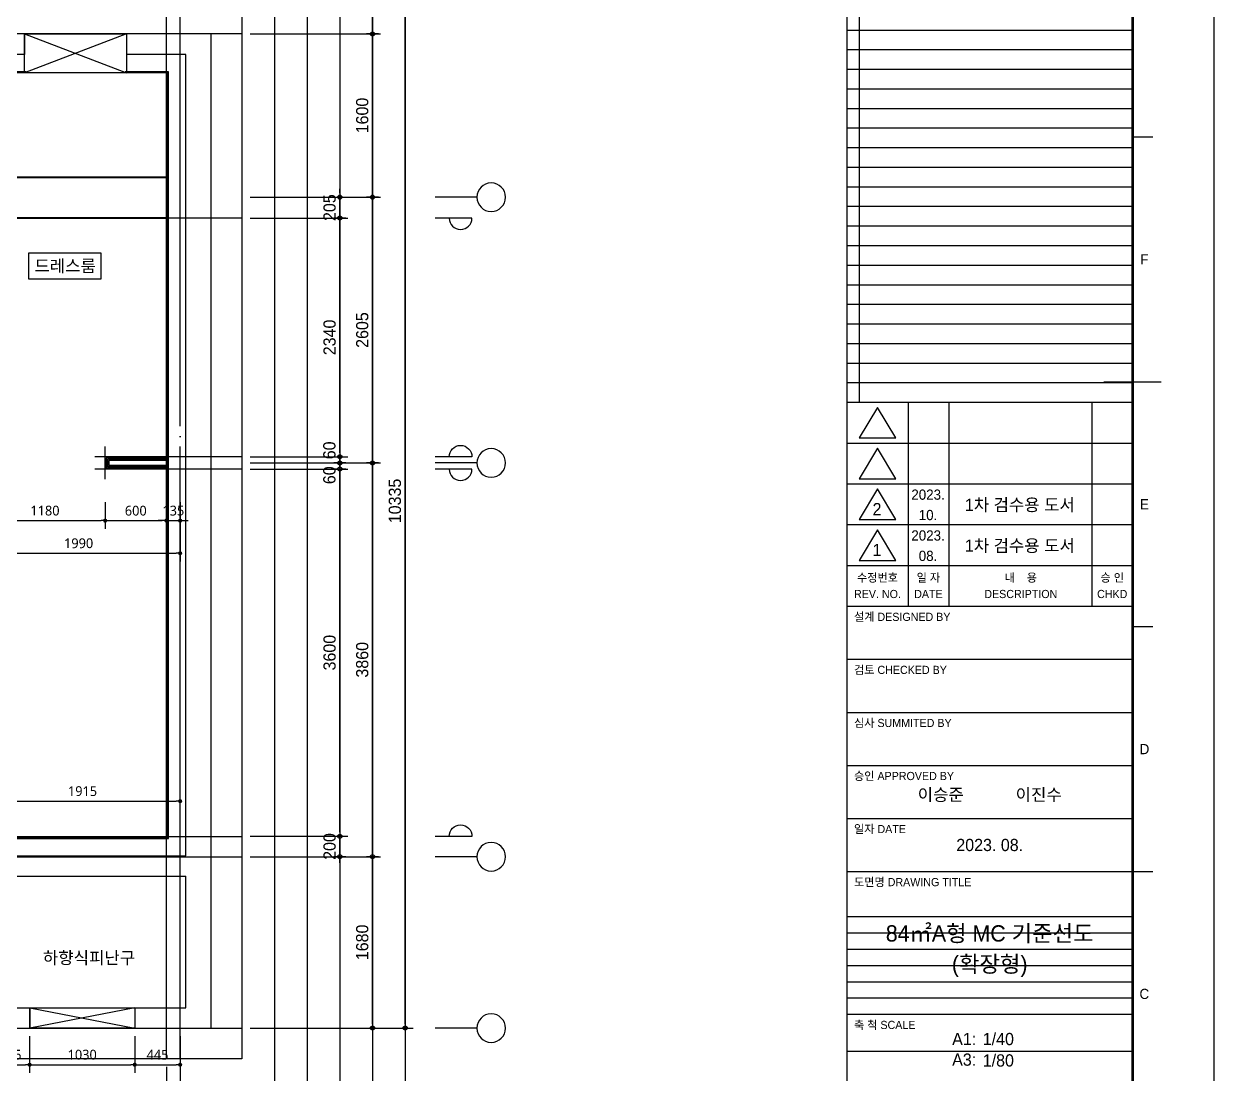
# Model space of a CAD drawing. Header units: millimetres. Extents: x 0 to 92204, y -190080 to 23760.
# Drawn here: x 72128 to 83794, y -42427 to -32131 of the extents above; entities that cross this region are included whole.
import ezdxf
from ezdxf.enums import TextEntityAlignment as Align
from ezdxf.xclip import XClip

# ---------------------------------------------------------------- set-up
doc = ezdxf.new("R2010")
doc.units = ezdxf.units.MM
doc.header["$LTSCALE"] = 100
doc.header["$XCLIPFRAME"] = 0
for name, pattern in [('AUDIT_D_220706163347-0', [0]), ('CEN', [62, 60, -1, 0, -1]), ('HIDDEN', [9.525, 6.35, -3.175])]:
    doc.linetypes.add(name, pattern=pattern)
doc.layers.get('defpoints').update_dxf_attribs({"color": 139})
for name, color, linetype in [('00-FORM TEX', 3, 'Continuous'), ('A-치수', 7, 'AUDIT_D_220706163347-0'), ('AA-BORD-FORM', 7, 'Continuous'), ('AA-BORD-TEXT', 3, 'Continuous'), ('AA-XXXX-DIMS', 7, 'Continuous'), ('CEN_CON', 1, 'CEN'), ('CONC', 2, 'Continuous'), ('DIM', 7, 'AUDIT_D_220706163347-0'), ('ELE3_CON', 7, 'Continuous'), ('MC', 135, 'Continuous'), ('sheet-안양진흥$0$AA-BORD-TEXT', 3, 'Continuous'), ('WAL_DRY', 7, 'Continuous'), ('실명', 3, 'AUDIT_D_220706163347-0'), ('실명박스', 7, 'AUDIT_D_220706163347-0'), ('창호-open', 4, 'Continuous'), ('확장', 8, 'HIDDEN')]:
    doc.layers.add(name, color=color, linetype=linetype)
doc.styles.add('HAUD01', font='Dotum.ttf')
doc.styles.add('sheet-안양진흥$0$HAUD01', font='Dotum.ttf')
doc.styles.add('맑은 고딕', font='malgun.ttf')
doc.styles.add('맑은고딕', font='malgun.ttf', dxfattribs={"width": 0.9})
doc.dimstyles.new('DIM_40', dxfattribs={"dimscale": 40, "dimtxt": 3, "dimasz": 1, "dimexe": 2, "dimexo": 2, "dimgap": 1, "dimtad": 1, "dimdec": 0, "dimzin": 0, "dimdsep": 46, "dimtxsty": '맑은고딕', "dimblk1": 'DIMDOT', "dimblk2": 'DIMDOT', "dimsah": 1, "dimcen": 0.09, "dimdle": 2, "dimclrd": 7, "dimclre": 7, "dimclrt": 3, "dimadec": 0, "dimazin": 0, "dimtfac": 1, "dimtdec": 0, "dimtix": 1, "dimtmove": 2, "dimatfit": 3, "dimldrblk": 'DIMDOT', "dimfxl": 2, "dimtolj": 1, "dimtzin": 0, "dimarcsym": 0})
doc.dimstyles.new('MCDIM_40', dxfattribs={"dimscale": 40, "dimtxt": 3, "dimasz": 1, "dimexe": 2, "dimexo": 2, "dimgap": 1, "dimtad": 1, "dimdec": 0, "dimzin": 0, "dimdsep": 46, "dimtxsty": '맑은고딕', "dimblk1": 'ARCHTICK', "dimblk2": 'ARCHTICK', "dimsah": 1, "dimcen": 0.09, "dimdle": 2, "dimclrd": 7, "dimclre": 7, "dimclrt": 3, "dimadec": 0, "dimazin": 0, "dimtfac": 1, "dimtdec": 0, "dimtix": 1, "dimtmove": 2, "dimatfit": 3, "dimldrblk": 'ARCHTICK', "dimfxl": 1, "dimtolj": 1, "dimtzin": 0, "dimarcsym": 0})
doc.dimstyles.new('NDIM40-in', dxfattribs={"dimscale": 40, "dimtxt": 2.4, "dimasz": 1, "dimexe": 2, "dimexo": 2, "dimgap": 1.2, "dimtad": 1, "dimdec": 0, "dimrnd": 0.25, "dimzin": 0, "dimdsep": 46, "dimtxsty": '맑은 고딕', "dimblk": 'DOT', "dimcen": 5, "dimclrd": 256, "dimclre": 256, "dimclrt": 3, "dimadec": 0, "dimazin": 0, "dimtfac": 1, "dimtdec": 0, "dimtix": 1, "dimtmove": 2, "dimatfit": 1, "dimldrblk": 'DIMDOT', "dimfxl": 0, "dimtolj": 1, "dimtzin": 0, "dimarcsym": 0})

# ---------------------------------------------------------------- blocks, each defined once
blk = doc.blocks.new('U-84A(확장)')
at = {"layer": 'CEN_CON'}
for p, q in [((14630, -300), (14630, 10635)), ((15235, 9745), (11896, 9745)), ((12685, 1680), (15235, 1680)), ((0, 0), (15235, 0))]:
    blk.add_line(p, q, dxfattribs=at)
at = {"layer": 'CONC'}
for p, q in [((13105, 9745), (12655, 9745)), ((13105, 9745), (13105, 9545)), ((14935, 9745), (14105, 9745)), ((14105, 9745), (14105, 9545)), ((14935, 0), (14935, 9745)), ((13105, 9545), (12455, 9545)), ((14685, 9545), (14105, 9545)), ((14685, 1690), (14685, 9545)), ((12720, 1690), (14685, 1690)), ((12720, 1490), (14685, 1490)), ((14685, 200), (14685, 1490)), ((12840, 200), (13155, 200)), ((13155, 200), (13155, 0)), ((14185, 200), (14685, 200)), ((14185, 200), (14185, 0)), ((12720, 0), (13155, 0)), ((14185, 0), (14935, 0))]:
    blk.add_line(p, q, dxfattribs=at)
at = {"layer": 'ELE3_CON'}
for p, q in [((14105, 9745), (13105, 9745)), ((13155, 0), (14185, 0))]:
    blk.add_line(p, q, dxfattribs=at)
at = {"layer": 'MC'}
for p, q in [((14495, -300), (14495, 10635)), ((15235, 7940), (12465, 7940)), ((15235, 5600), (13795, 5600)), ((13895, 5380), (13895, 5700)), ((15235, 5480), (13795, 5480)), ((10575, 1880), (15235, 1880))]:
    blk.add_line(p, q, dxfattribs=at)
at = {"layer": 'WAL_DRY'}
for p, q in [((13120, 9375), (12695, 9375)), ((13120, 9365), (12705, 9365)), ((14515, 9375), (14090, 9375)), ((14505, 9365), (14090, 9365)), ((14505, 1870), (14505, 9365)), ((14515, 1860), (14515, 9375)), ((14505, 5590), (13905, 5590)), ((13905, 5590), (13905, 5490)), ((14505, 5490), (13905, 5490)), ((14505, 5578), (13918, 5578)), ((13918, 5578), (13918, 5502)), ((14505, 5502), (13918, 5502)), ((14505, 5565), (13930, 5565)), ((13930, 5565), (13930, 5515)), ((14505, 5515), (13930, 5515)), ((12705, 1870), (14505, 1870)), ((12705, 1860), (14515, 1860))]:
    blk.add_line(p, q, dxfattribs=at)
at = {"layer": '확장', "ltscale": 0.5, "const_width": 20, "flags": 128}
for points in [[(14505, 8340), (12705, 8340)], [(14505, 7940), (12705, 7940)]]:
    blk.add_lwpolyline(points, dxfattribs=at)
blk = doc.blocks.new('DIMDOT')
at = {"layer": 'AA-XXXX-DIMS'}
for p, q in [((-1.5, 0), (1.5, 0)), ((0, -1.5), (0, 1.5))]:
    blk.add_line(p, q, dxfattribs=at)
for radius in [0.5, 0.25]:
    blk.add_circle((0, 0), radius, dxfattribs=at)
blk = doc.blocks.new('*D2829')
at = {"layer": 'defpoints', "color": 0, "transparency": 16777216}
for p in [(8876, -66035), (23506, -66035), (23506, -67635)]:
    blk.add_point(p, dxfattribs=at)
at = {"layer": 'DIM', "color": 7, "lineweight": -2, "transparency": 16777216}
for p, q in [((8876, -66115), (8876, -67715)), ((23506, -66115), (23506, -67715)), ((8916, -67635), (23466, -67635))]:
    blk.add_line(p, q, dxfattribs=at)
at = {"layer": 'DIM', "color": 7, "lineweight": -2, "transparency": 16777216, "xscale": 40, "yscale": 40, "zscale": 40, "rotation": 180}
blk.add_blockref('DIMDOT', (8876, -67635), dxfattribs=at)
at = {"layer": 'DIM', "color": 7, "lineweight": -2, "transparency": 16777216, "xscale": 40, "yscale": 40, "zscale": 40}
blk.add_blockref('DIMDOT', (23506, -67635), dxfattribs=at)
at = {"layer": 'DIM', "color": 3, "transparency": 16777216, "insert": (16191, -67535), "char_height": 120, "attachment_point": 5, "style": 'HAUD01'}
blk.add_mtext('\\A1;14630', dxfattribs=at)
blk = doc.blocks.new('*D2833')
at = {"layer": 'defpoints', "color": 0, "transparency": 16777216}
for p in [(19661, -66035), (23506, -66035), (23506, -67315)]:
    blk.add_point(p, dxfattribs=at)
at = {"layer": 'DIM', "color": 7, "lineweight": -2, "transparency": 16777216}
for p, q in [((19661, -66115), (19661, -67395)), ((23506, -66115), (23506, -67395)), ((19701, -67315), (23466, -67315))]:
    blk.add_line(p, q, dxfattribs=at)
at = {"layer": 'DIM', "color": 7, "lineweight": -2, "transparency": 16777216, "xscale": 40, "yscale": 40, "zscale": 40, "rotation": 180}
blk.add_blockref('DIMDOT', (19661, -67315), dxfattribs=at)
at = {"layer": 'DIM', "color": 7, "lineweight": -2, "transparency": 16777216, "xscale": 40, "yscale": 40, "zscale": 40}
blk.add_blockref('DIMDOT', (23506, -67315), dxfattribs=at)
at = {"layer": 'DIM', "color": 3, "transparency": 16777216, "insert": (21584, -67215), "char_height": 120, "attachment_point": 5, "style": 'HAUD01'}
blk.add_mtext('\\A1;3845', dxfattribs=at)
blk = doc.blocks.new('_ArchTick')
at = {"color": 0, "linetype": 'ByBlock', "const_width": 0.15}
blk.add_lwpolyline([(-0.5, -0.5), (0.5, 0.5)], dxfattribs=at)
blk = doc.blocks.new('*D2844')
at = {"layer": 'defpoints', "color": 0, "transparency": 16777216}
for p in [(19771, -66035), (23371, -66035), (23371, -66995)]:
    blk.add_point(p, dxfattribs=at)
at = {"layer": 'DIM', "color": 7, "lineweight": -2, "transparency": 16777216}
for p, q in [((19771, -66115), (19771, -67075)), ((23371, -66115), (23371, -67075)), ((19691, -66995), (23451, -66995))]:
    blk.add_line(p, q, dxfattribs=at)
at = {"layer": 'DIM', "color": 7, "lineweight": -2, "transparency": 16777216, "xscale": 40, "yscale": 40, "zscale": 40, "rotation": 180}
blk.add_blockref('_ArchTick', (19771, -66995), dxfattribs=at)
at = {"layer": 'DIM', "color": 7, "lineweight": -2, "transparency": 16777216, "xscale": 40, "yscale": 40, "zscale": 40}
blk.add_blockref('_ArchTick', (23371, -66995), dxfattribs=at)
at = {"layer": 'DIM', "color": 3, "transparency": 16777216, "insert": (21571, -66895), "char_height": 120, "attachment_point": 5, "style": 'HAUD01'}
blk.add_mtext('\\A1;3600', dxfattribs=at)
blk = doc.blocks.new('*D2845')
at = {"layer": 'defpoints', "color": 0, "transparency": 16777216}
for p in [(23371, -66035), (23506, -66035), (23506, -66995)]:
    blk.add_point(p, dxfattribs=at)
at = {"layer": 'DIM', "color": 7, "lineweight": -2, "transparency": 16777216}
for p, q in [((23371, -66115), (23371, -67075)), ((23506, -66115), (23506, -67075)), ((23371, -66995), (23331, -66995)), ((23371, -66995), (23506, -66995)), ((23506, -66995), (23546, -66995))]:
    blk.add_line(p, q, dxfattribs=at)
at = {"layer": 'DIM', "color": 7, "lineweight": -2, "transparency": 16777216, "xscale": 40, "yscale": 40, "zscale": 40}
blk.add_blockref('_ArchTick', (23371, -66995), dxfattribs=at)
at = {"layer": 'DIM', "color": 7, "lineweight": -2, "transparency": 16777216, "xscale": 40, "yscale": 40, "zscale": 40, "rotation": 180}
blk.add_blockref('_ArchTick', (23506, -66995), dxfattribs=at)
at = {"layer": 'DIM', "color": 3, "transparency": 16777216, "insert": (23439, -66895), "char_height": 120, "attachment_point": 5, "style": 'HAUD01'}
blk.add_mtext('\\A1;135', dxfattribs=at)
blk = doc.blocks.new('*D2846')
at = {"layer": 'defpoints', "color": 0, "transparency": 16777216}
for p in [(24111, -55400), (25711, -55400), (24111, -65735)]:
    blk.add_point(p, dxfattribs=at)
at = {"layer": 'DIM', "color": 7, "lineweight": -2, "transparency": 16777216}
for p, q in [((24191, -55400), (25791, -55400)), ((25711, -65695), (25711, -55440)), ((24191, -65735), (25791, -65735))]:
    blk.add_line(p, q, dxfattribs=at)
at = {"layer": 'DIM', "color": 7, "lineweight": -2, "transparency": 16777216, "xscale": 40, "yscale": 40, "zscale": 40}
for p, rotation in [((25711, -55400), 90), ((25711, -65735), 270)]:
    blk.add_blockref('DIMDOT', p, dxfattribs=dict(at, rotation=rotation))
at = {"layer": 'DIM', "color": 3, "transparency": 16777216, "insert": (25611, -60568), "char_height": 120, "attachment_point": 5, "rotation": 90, "style": 'HAUD01'}
blk.add_mtext('\\A1;10335', dxfattribs=at)
blk = doc.blocks.new('*D2847')
at = {"layer": 'defpoints', "color": 0, "transparency": 16777216}
for p in [(24111, -64055), (25391, -64055), (24111, -65735)]:
    blk.add_point(p, dxfattribs=at)
at = {"layer": 'DIM', "color": 7, "lineweight": -2, "transparency": 16777216}
for p, q in [((24191, -64055), (25471, -64055)), ((25391, -65695), (25391, -64095)), ((24191, -65735), (25471, -65735))]:
    blk.add_line(p, q, dxfattribs=at)
at = {"layer": 'DIM', "color": 7, "lineweight": -2, "transparency": 16777216, "xscale": 40, "yscale": 40, "zscale": 40}
for p, rotation in [((25391, -64055), 90), ((25391, -65735), 270)]:
    blk.add_blockref('DIMDOT', p, dxfattribs=dict(at, rotation=rotation))
at = {"layer": 'DIM', "color": 3, "transparency": 16777216, "insert": (25291, -64895), "char_height": 120, "attachment_point": 5, "rotation": 90, "style": 'HAUD01'}
blk.add_mtext('\\A1;1680', dxfattribs=at)
blk = doc.blocks.new('*D2848')
at = {"layer": 'defpoints', "color": 0, "transparency": 16777216}
for p in [(24111, -60195), (25391, -60195), (24111, -64055)]:
    blk.add_point(p, dxfattribs=at)
at = {"layer": 'DIM', "color": 7, "lineweight": -2, "transparency": 16777216}
for p, q in [((24191, -60195), (25471, -60195)), ((25391, -64015), (25391, -60235)), ((24191, -64055), (25471, -64055))]:
    blk.add_line(p, q, dxfattribs=at)
at = {"layer": 'DIM', "color": 7, "lineweight": -2, "transparency": 16777216, "xscale": 40, "yscale": 40, "zscale": 40}
for p, rotation in [((25391, -60195), 90), ((25391, -64055), 270)]:
    blk.add_blockref('DIMDOT', p, dxfattribs=dict(at, rotation=rotation))
at = {"layer": 'DIM', "color": 3, "transparency": 16777216, "insert": (25291, -62125), "char_height": 120, "attachment_point": 5, "rotation": 90, "style": 'HAUD01'}
blk.add_mtext('\\A1;3860', dxfattribs=at)
blk = doc.blocks.new('*D2849')
at = {"layer": 'defpoints', "color": 0, "transparency": 16777216}
for p in [(24111, -57590), (25391, -57590), (24111, -60195)]:
    blk.add_point(p, dxfattribs=at)
at = {"layer": 'DIM', "color": 7, "lineweight": -2, "transparency": 16777216}
for p, q in [((24191, -57590), (25471, -57590)), ((25391, -60155), (25391, -57630)), ((24191, -60195), (25471, -60195))]:
    blk.add_line(p, q, dxfattribs=at)
at = {"layer": 'DIM', "color": 7, "lineweight": -2, "transparency": 16777216, "xscale": 40, "yscale": 40, "zscale": 40}
for p, rotation in [((25391, -57590), 90), ((25391, -60195), 270)]:
    blk.add_blockref('DIMDOT', p, dxfattribs=dict(at, rotation=rotation))
at = {"layer": 'DIM', "color": 3, "transparency": 16777216, "insert": (25291, -58893), "char_height": 120, "attachment_point": 5, "rotation": 90, "style": 'HAUD01'}
blk.add_mtext('\\A1;2605', dxfattribs=at)
blk = doc.blocks.new('*D2850')
at = {"layer": 'defpoints', "color": 0, "transparency": 16777216}
for p in [(24111, -55990), (25391, -55990), (24111, -57590)]:
    blk.add_point(p, dxfattribs=at)
at = {"layer": 'DIM', "color": 7, "lineweight": -2, "transparency": 16777216}
for p, q in [((24191, -55990), (25471, -55990)), ((25391, -57550), (25391, -56030)), ((24191, -57590), (25471, -57590))]:
    blk.add_line(p, q, dxfattribs=at)
at = {"layer": 'DIM', "color": 7, "lineweight": -2, "transparency": 16777216, "xscale": 40, "yscale": 40, "zscale": 40}
for p, rotation in [((25391, -55990), 90), ((25391, -57590), 270)]:
    blk.add_blockref('DIMDOT', p, dxfattribs=dict(at, rotation=rotation))
at = {"layer": 'DIM', "color": 3, "transparency": 16777216, "insert": (25291, -56790), "char_height": 120, "attachment_point": 5, "rotation": 90, "style": 'HAUD01'}
blk.add_mtext('\\A1;1600', dxfattribs=at)
blk = doc.blocks.new('*D2851')
at = {"layer": 'defpoints', "color": 0, "transparency": 16777216}
for p in [(24111, -55400), (25391, -55400), (24111, -55990)]:
    blk.add_point(p, dxfattribs=at)
at = {"layer": 'DIM', "color": 7, "lineweight": -2, "transparency": 16777216}
for p, q in [((24191, -55400), (25471, -55400)), ((25391, -55950), (25391, -55440)), ((24191, -55990), (25471, -55990))]:
    blk.add_line(p, q, dxfattribs=at)
at = {"layer": 'DIM', "color": 7, "lineweight": -2, "transparency": 16777216, "xscale": 40, "yscale": 40, "zscale": 40}
for p, rotation in [((25391, -55400), 90), ((25391, -55990), 270)]:
    blk.add_blockref('DIMDOT', p, dxfattribs=dict(at, rotation=rotation))
at = {"layer": 'DIM', "color": 3, "transparency": 16777216, "insert": (25291, -55695), "char_height": 120, "attachment_point": 5, "rotation": 90, "style": 'HAUD01'}
blk.add_mtext('\\A1;590', dxfattribs=at)
blk = doc.blocks.new('*D2852')
at = {"layer": 'defpoints', "color": 0, "transparency": 16777216}
for p in [(24111, -63855), (25071, -63855), (24111, -64055)]:
    blk.add_point(p, dxfattribs=at)
at = {"layer": 'DIM', "color": 7, "lineweight": -2, "transparency": 16777216}
for p, q in [((25071, -63815), (25071, -63775)), ((24191, -63855), (25151, -63855)), ((25071, -64055), (25071, -63855)), ((24191, -64055), (25151, -64055)), ((25071, -64095), (25071, -64135))]:
    blk.add_line(p, q, dxfattribs=at)
at = {"layer": 'DIM', "color": 7, "lineweight": -2, "transparency": 16777216, "xscale": 40, "yscale": 40, "zscale": 40}
for p, rotation in [((25071, -63855), 270), ((25071, -64055), 90)]:
    blk.add_blockref('DIMDOT', p, dxfattribs=dict(at, rotation=rotation))
at = {"layer": 'DIM', "color": 3, "transparency": 16777216, "insert": (24971, -63955), "char_height": 120, "attachment_point": 5, "rotation": 90, "style": 'HAUD01'}
blk.add_mtext('\\A1;200', dxfattribs=at)
blk = doc.blocks.new('*D2853')
at = {"layer": 'defpoints', "color": 0, "transparency": 16777216}
for p in [(24111, -60255), (25071, -60255), (24111, -63855)]:
    blk.add_point(p, dxfattribs=at)
at = {"layer": 'DIM', "color": 7, "lineweight": -2, "transparency": 16777216}
for p, q in [((24191, -60255), (25151, -60255)), ((25071, -63815), (25071, -60295)), ((24191, -63855), (25151, -63855))]:
    blk.add_line(p, q, dxfattribs=at)
at = {"layer": 'DIM', "color": 7, "lineweight": -2, "transparency": 16777216, "xscale": 40, "yscale": 40, "zscale": 40}
for p, rotation in [((25071, -60255), 90), ((25071, -63855), 270)]:
    blk.add_blockref('DIMDOT', p, dxfattribs=dict(at, rotation=rotation))
at = {"layer": 'DIM', "color": 3, "transparency": 16777216, "insert": (24971, -62055), "char_height": 120, "attachment_point": 5, "rotation": 90, "style": 'HAUD01'}
blk.add_mtext('\\A1;3600', dxfattribs=at)
blk = doc.blocks.new('*D2854')
at = {"layer": 'defpoints', "color": 0, "transparency": 16777216}
for p in [(24111, -60195), (25071, -60195), (24111, -60255)]:
    blk.add_point(p, dxfattribs=at)
at = {"layer": 'DIM', "color": 7, "lineweight": -2, "transparency": 16777216}
for p, q in [((24191, -60195), (25151, -60195)), ((25071, -60155), (25071, -60115)), ((25071, -60255), (25071, -60195)), ((24191, -60255), (25151, -60255)), ((25071, -60295), (25071, -60335))]:
    blk.add_line(p, q, dxfattribs=at)
at = {"layer": 'DIM', "color": 7, "lineweight": -2, "transparency": 16777216, "xscale": 40, "yscale": 40, "zscale": 40}
for p, rotation in [((25071, -60195), 270), ((25071, -60255), 90)]:
    blk.add_blockref('DIMDOT', p, dxfattribs=dict(at, rotation=rotation))
at = {"layer": 'DIM', "color": 3, "transparency": 16777216, "insert": (24969, -60316), "char_height": 120, "attachment_point": 5, "rotation": 90, "style": 'HAUD01'}
blk.add_mtext('\\A1;60', dxfattribs=at)
blk = doc.blocks.new('*D2855')
at = {"layer": 'defpoints', "color": 0, "transparency": 16777216}
for p in [(24111, -60135), (24111, -60195), (25071, -60135)]:
    blk.add_point(p, dxfattribs=at)
at = {"layer": 'DIM', "color": 7, "lineweight": -2, "transparency": 16777216}
for p, q in [((25071, -60095), (25071, -60055)), ((24191, -60135), (25151, -60135)), ((24191, -60195), (25151, -60195)), ((25071, -60195), (25071, -60135)), ((25071, -60235), (25071, -60275))]:
    blk.add_line(p, q, dxfattribs=at)
at = {"layer": 'DIM', "color": 7, "lineweight": -2, "transparency": 16777216, "xscale": 40, "yscale": 40, "zscale": 40}
for p, rotation in [((25071, -60135), 270), ((25071, -60195), 90)]:
    blk.add_blockref('DIMDOT', p, dxfattribs=dict(at, rotation=rotation))
at = {"layer": 'DIM', "color": 3, "transparency": 16777216, "insert": (24969, -60072), "char_height": 120, "attachment_point": 5, "rotation": 90, "style": 'HAUD01'}
blk.add_mtext('\\A1;60', dxfattribs=at)
blk = doc.blocks.new('*D2856')
at = {"layer": 'defpoints', "color": 0, "transparency": 16777216}
for p in [(24111, -57795), (25071, -57795), (24111, -60135)]:
    blk.add_point(p, dxfattribs=at)
at = {"layer": 'DIM', "color": 7, "lineweight": -2, "transparency": 16777216}
for p, q in [((24191, -57795), (25151, -57795)), ((25071, -60095), (25071, -57835)), ((24191, -60135), (25151, -60135))]:
    blk.add_line(p, q, dxfattribs=at)
at = {"layer": 'DIM', "color": 7, "lineweight": -2, "transparency": 16777216, "xscale": 40, "yscale": 40, "zscale": 40}
for p, rotation in [((25071, -57795), 90), ((25071, -60135), 270)]:
    blk.add_blockref('DIMDOT', p, dxfattribs=dict(at, rotation=rotation))
at = {"layer": 'DIM', "color": 3, "transparency": 16777216, "insert": (24971, -58965), "char_height": 120, "attachment_point": 5, "rotation": 90, "style": 'HAUD01'}
blk.add_mtext('\\A1;2340', dxfattribs=at)
blk = doc.blocks.new('*D2857')
at = {"layer": 'defpoints', "color": 0, "transparency": 16777216}
for p in [(24111, -57590), (25071, -57590), (24111, -57795)]:
    blk.add_point(p, dxfattribs=at)
at = {"layer": 'DIM', "color": 7, "lineweight": -2, "transparency": 16777216}
for p, q in [((25071, -57550), (25071, -57510)), ((24191, -57590), (25151, -57590)), ((25071, -57795), (25071, -57590)), ((24191, -57795), (25151, -57795)), ((25071, -57835), (25071, -57875))]:
    blk.add_line(p, q, dxfattribs=at)
at = {"layer": 'DIM', "color": 7, "lineweight": -2, "transparency": 16777216, "xscale": 40, "yscale": 40, "zscale": 40}
for p, rotation in [((25071, -57590), 270), ((25071, -57795), 90)]:
    blk.add_blockref('DIMDOT', p, dxfattribs=dict(at, rotation=rotation))
at = {"layer": 'DIM', "color": 3, "transparency": 16777216, "insert": (24971, -57693), "char_height": 120, "attachment_point": 5, "rotation": 90, "style": 'HAUD01'}
blk.add_mtext('\\A1;205', dxfattribs=at)
blk = doc.blocks.new('중심')
at = {"layer": 'DIM'}
blk.add_line((-350, 0), (0, 0), dxfattribs=at)
blk.add_circle((-470, 0), 120, dxfattribs=at)
blk = doc.blocks.new('XR-FORM 청주월명')
at = {"layer": 'AA-BORD-FORM', "color": 2}
for p, q in [((751, 577), (751, 17)), ((821, 357), (826, 357)), ((814, 297), (828, 297)), ((821, 237), (826, 237)), ((821, 177), (826, 177))]:
    blk.add_line(p, q, dxfattribs=at)
at = {"layer": 'AA-BORD-FORM', "color": 3}
for p, q in [((751, 292), (821, 292)), ((766, 292), (766, 282)), ((776, 292), (776, 282)), ((811, 292), (811, 282)), ((751, 282), (821, 282)), ((766, 282), (766, 272)), ((776, 282), (776, 272)), ((811, 282), (811, 272)), ((751, 272), (821, 272)), ((766, 272), (766, 262)), ((776, 272), (776, 262)), ((811, 272), (811, 262)), ((751, 262), (821, 262)), ((766, 262), (766, 252)), ((776, 262), (776, 252)), ((811, 262), (811, 252)), ((751, 252), (821, 252)), ((766, 252), (766, 242)), ((776, 252), (776, 242)), ((811, 252), (811, 242)), ((751, 242), (821, 242)), ((751, 229), (821, 229)), ((751, 216), (821, 216)), ((751, 203), (821, 203)), ((751, 190), (821, 190)), ((751, 177), (821, 177)), ((751, 142), (821, 142))]:
    blk.add_line(p, q, dxfattribs=at)
at = {"layer": 'AA-BORD-FORM', "color": 1}
blk.add_lwpolyline([(0, 0), (841, 0), (841, 594), (0, 594)], close=True, dxfattribs=at)
at = {"layer": 'AA-BORD-FORM', "color": 2, "const_width": 0.682}
blk.add_lwpolyline([(21, 17), (21, 577), (821, 577), (821, 17)], close=True, dxfattribs=at)
at = {"layer": 'AA-BORD-FORM', "color": 7}
for points in [[(763, 283.24), (758.5, 290.74), (754, 283.24)], [(763, 273.24), (758.5, 280.74), (754, 273.24)], [(763, 263.24), (758.5, 270.74), (754, 263.24)], [(763, 253.24), (758.5, 260.74), (754, 253.24)], [(763, 253.24), (758.5, 260.74), (754, 253.24)]]:
    blk.add_lwpolyline(points, close=True, dxfattribs=at)
at = {"layer": 'defpoints'}
for p, q in [((754, 436), (754, 292)), ((751, 383.2), (821, 383.2)), ((751, 378.4), (821, 378.4)), ((751, 373.6), (821, 373.6)), ((751, 368.8), (821, 368.8)), ((751, 364), (821, 364)), ((751, 359.2), (821, 359.2)), ((751, 354.4), (821, 354.4)), ((751, 349.6), (821, 349.6)), ((751, 344.8), (821, 344.8)), ((751, 340), (821, 340)), ((751, 335.2), (821, 335.2)), ((751, 330.4), (821, 330.4)), ((751, 325.6), (821, 325.6)), ((751, 320.8), (821, 320.8)), ((751, 316), (821, 316)), ((751, 311.2), (821, 311.2)), ((751, 306.4), (821, 306.4)), ((751, 301.6), (821, 301.6)), ((751, 296.8), (821, 296.8)), ((751, 166), (821, 166)), ((751, 162), (821, 162)), ((751, 158), (821, 158)), ((751, 154), (821, 154)), ((751, 150), (821, 150)), ((751, 146), (821, 146)), ((751, 133), (821, 133))]:
    blk.add_line(p, q, dxfattribs=at)
at = {"layer": 'AA-BORD-TEXT', "color": 7, "style": 'HAUD01'}
for s, p in [('F', (823.89, 327)), ('E', (823.89, 267)), ('D', (823.93, 207)), ('C', (823.88, 147))]:
    blk.add_text(s, height=2.5, dxfattribs=at).set_placement(p, align=Align.MIDDLE_CENTER)
at = {"layer": 'AA-BORD-TEXT', "color": 3, "style": 'HAUD01'}
for s, height, rotation, p in [('수정번호', 2, 360, (758.5, 249)), ('일 자', 2, 360, (770.98, 249)), ('내    용', 2, 360, (793.62, 249)), ('승 인', 2, 360, (816.02, 249)), ('REV. NO.', 2, 360, (758.5, 245)), ('DATE', 2, 360, (770.98, 245)), ('DESCRIPTION', 2, 360, (793.62, 245)), ('CHKD', 2, 360, (816.02, 245)), ('이승준', 3, 0, (774, 195.82)), ('이진수', 3, 0, (798, 195.82)), ('2023. 08.', 3, 0, (786, 183.5))]:
    blk.add_text(s, height=height, rotation=rotation, dxfattribs=at).set_placement(p, align=Align.MIDDLE_CENTER)
for s, p in [('설계 DESIGNED BY', (752.75, 238.4)), ('검토 CHECKED BY', (752.75, 225.4)), ('심사 SUMMITED BY', (752.75, 212.4)), ('승인 APPROVED BY', (752.75, 199.4)), ('일자 DATE', (752.75, 186.4)), ('도면명 DRAWING TITLE', (752.75, 173.4)), ('축 척 SCALE', (752.75, 138.4))]:
    blk.add_text(s, height=2, rotation=360, dxfattribs=at).set_placement(p)
at = {"layer": 'AA-BORD-TEXT', "style": 'HAUD01'}
for s, p in [('A1:', (776.8, 134.45)), ('A3:', (776.8, 129.4))]:
    blk.add_text(s, height=3, dxfattribs=at).set_placement(p)
at = {"layer": 'sheet-안양진흥$0$AA-BORD-TEXT', "style": 'sheet-안양진흥$0$HAUD01'}
for s, height, p in [('2023.', 2.5, (770.89, 269.35)), ('1차 검수용 도서', 3, (793.39, 266.85)), ('2', 3, (758.39, 265.79)), ('10.', 2.5, (770.89, 264.35)), ('2023.', 2.5, (770.89, 259.35)), ('1', 3, (758.39, 255.79)), ('1차 검수용 도서', 3, (793.39, 256.85)), ('08.', 2.5, (770.89, 254.35))]:
    blk.add_text(s, height=height, dxfattribs=at).set_placement(p, align=Align.MIDDLE_CENTER)
blk = doc.blocks.new('_Dot')
at = {"color": 0, "linetype": 'ByBlock', "lineweight": -2}
blk.add_line((-0.5, 0), (-1, 0), dxfattribs=at)
at = {"color": 0, "linetype": 'ByBlock', "const_width": 0.5}
blk.add_lwpolyline([(-0.25, 0, 1), (0.25, 0, 1)], format="xyb", close=True, dxfattribs=at)
blk = doc.blocks.new('*D576')
at = {"layer": 'defpoints', "color": 0, "transparency": 16777216}
for p in [(71810, -41975), (72185, -41975), (72185, -42334)]:
    blk.add_point(p, dxfattribs=at)
at = {"layer": 'DIM', "lineweight": -2, "transparency": 16777216}
for p, q in [((71810, -42055), (71810, -42414)), ((72185, -42055), (72185, -42414)), ((71850, -42334), (72145, -42334))]:
    blk.add_line(p, q, dxfattribs=at)
at = {"layer": 'DIM', "lineweight": -2, "transparency": 16777216, "xscale": 40, "yscale": 40, "zscale": 40, "rotation": 180}
blk.add_blockref('_Dot', (71810, -42334), dxfattribs=at)
at = {"layer": 'DIM', "lineweight": -2, "transparency": 16777216, "xscale": 40, "yscale": 40, "zscale": 40}
blk.add_blockref('_Dot', (72185, -42334), dxfattribs=at)
at = {"layer": 'DIM', "color": 3, "transparency": 16777216, "insert": (71998, -42236), "char_height": 96, "attachment_point": 5, "style": '맑은 고딕'}
blk.add_mtext('\\A1;375', dxfattribs=at)
blk = doc.blocks.new('*D577')
at = {"layer": 'defpoints', "color": 0, "transparency": 16777216}
for p in [(72185, -41975), (73215, -41975), (73215, -42334)]:
    blk.add_point(p, dxfattribs=at)
at = {"layer": 'DIM', "lineweight": -2, "transparency": 16777216}
for p, q in [((72185, -42055), (72185, -42414)), ((73215, -42055), (73215, -42414)), ((72225, -42334), (73175, -42334))]:
    blk.add_line(p, q, dxfattribs=at)
at = {"layer": 'DIM', "lineweight": -2, "transparency": 16777216, "xscale": 40, "yscale": 40, "zscale": 40, "rotation": 180}
blk.add_blockref('_Dot', (72185, -42334), dxfattribs=at)
at = {"layer": 'DIM', "lineweight": -2, "transparency": 16777216, "xscale": 40, "yscale": 40, "zscale": 40}
blk.add_blockref('_Dot', (73215, -42334), dxfattribs=at)
at = {"layer": 'DIM', "color": 3, "transparency": 16777216, "insert": (72700, -42236), "char_height": 96, "attachment_point": 5, "style": '맑은 고딕'}
blk.add_mtext('\\A1;1030', dxfattribs=at)
blk = doc.blocks.new('*D578')
at = {"layer": 'defpoints', "color": 0, "transparency": 16777216}
for p in [(73215, -41975), (73660, -41975), (73660, -42334)]:
    blk.add_point(p, dxfattribs=at)
at = {"layer": 'DIM', "lineweight": -2, "transparency": 16777216}
for p, q in [((73215, -42055), (73215, -42414)), ((73660, -42055), (73660, -42414)), ((73255, -42334), (73620, -42334))]:
    blk.add_line(p, q, dxfattribs=at)
at = {"layer": 'DIM', "lineweight": -2, "transparency": 16777216, "xscale": 40, "yscale": 40, "zscale": 40, "rotation": 180}
blk.add_blockref('_Dot', (73215, -42334), dxfattribs=at)
at = {"layer": 'DIM', "lineweight": -2, "transparency": 16777216, "xscale": 40, "yscale": 40, "zscale": 40}
blk.add_blockref('_Dot', (73660, -42334), dxfattribs=at)
at = {"layer": 'DIM', "color": 3, "transparency": 16777216, "insert": (73438, -42237), "char_height": 96, "attachment_point": 5, "style": '맑은 고딕'}
blk.add_mtext('\\A1;445', dxfattribs=at)
blk = doc.blocks.new('*D552')
at = {"layer": 'defpoints', "color": 0, "transparency": 16777216}
for p in [(73660, -39751), (71745, -40105), (73660, -40105)]:
    blk.add_point(p, dxfattribs=at)
at = {"layer": 'DIM', "lineweight": -2, "transparency": 16777216}
for p, q in [((71745, -40025), (71745, -39671)), ((71785, -39751), (73620, -39751)), ((73660, -40025), (73660, -39671))]:
    blk.add_line(p, q, dxfattribs=at)
at = {"layer": 'DIM', "lineweight": -2, "transparency": 16777216, "xscale": 40, "yscale": 40, "zscale": 40, "rotation": 180}
blk.add_blockref('_Dot', (71745, -39751), dxfattribs=at)
at = {"layer": 'DIM', "lineweight": -2, "transparency": 16777216, "xscale": 40, "yscale": 40, "zscale": 40}
blk.add_blockref('_Dot', (73660, -39751), dxfattribs=at)
at = {"layer": 'DIM', "color": 3, "transparency": 16777216, "insert": (72703, -39653), "char_height": 96, "attachment_point": 5, "style": '맑은 고딕'}
blk.add_mtext('\\A1;1915', dxfattribs=at)
blk = doc.blocks.new('*D598')
at = {"layer": 'defpoints', "color": 0, "transparency": 16777216}
for p in [(71745, -36740), (72925, -36740), (72925, -37001)]:
    blk.add_point(p, dxfattribs=at)
at = {"layer": 'DIM', "lineweight": -2, "transparency": 16777216}
for p, q in [((71745, -36820), (71745, -37081)), ((72925, -36820), (72925, -37081)), ((71785, -37001), (72885, -37001))]:
    blk.add_line(p, q, dxfattribs=at)
at = {"layer": 'DIM', "lineweight": -2, "transparency": 16777216, "xscale": 40, "yscale": 40, "zscale": 40, "rotation": 180}
blk.add_blockref('_Dot', (71745, -37001), dxfattribs=at)
at = {"layer": 'DIM', "lineweight": -2, "transparency": 16777216, "xscale": 40, "yscale": 40, "zscale": 40}
blk.add_blockref('_Dot', (72925, -37001), dxfattribs=at)
at = {"layer": 'DIM', "color": 3, "transparency": 16777216, "insert": (72335, -36903), "char_height": 96, "attachment_point": 5, "style": '맑은 고딕'}
blk.add_mtext('\\A1;1180', dxfattribs=at)
blk = doc.blocks.new('*D599')
at = {"layer": 'defpoints', "color": 0, "transparency": 16777216}
for p in [(72925, -36740), (73525, -36740), (73525, -37001)]:
    blk.add_point(p, dxfattribs=at)
at = {"layer": 'DIM', "lineweight": -2, "transparency": 16777216}
for p, q in [((72925, -36820), (72925, -37081)), ((73525, -36820), (73525, -37081)), ((72965, -37001), (73485, -37001))]:
    blk.add_line(p, q, dxfattribs=at)
at = {"layer": 'DIM', "lineweight": -2, "transparency": 16777216, "xscale": 40, "yscale": 40, "zscale": 40, "rotation": 180}
blk.add_blockref('_Dot', (72925, -37001), dxfattribs=at)
at = {"layer": 'DIM', "lineweight": -2, "transparency": 16777216, "xscale": 40, "yscale": 40, "zscale": 40}
blk.add_blockref('_Dot', (73525, -37001), dxfattribs=at)
at = {"layer": 'DIM', "color": 3, "transparency": 16777216, "insert": (73225, -36904), "char_height": 96, "attachment_point": 5, "style": '맑은 고딕'}
blk.add_mtext('\\A1;600', dxfattribs=at)
blk = doc.blocks.new('*D600')
at = {"layer": 'defpoints', "color": 0, "transparency": 16777216}
for p in [(73525, -36740), (73660, -36740), (73660, -37001)]:
    blk.add_point(p, dxfattribs=at)
at = {"layer": 'DIM', "lineweight": -2, "transparency": 16777216}
for p, q in [((73525, -36820), (73525, -37081)), ((73660, -36820), (73660, -37081)), ((73485, -37001), (73445, -37001)), ((73525, -37001), (73660, -37001)), ((73700, -37001), (73740, -37001))]:
    blk.add_line(p, q, dxfattribs=at)
at = {"layer": 'DIM', "lineweight": -2, "transparency": 16777216, "xscale": 40, "yscale": 40, "zscale": 40}
blk.add_blockref('_Dot', (73525, -37001), dxfattribs=at)
at = {"layer": 'DIM', "lineweight": -2, "transparency": 16777216, "xscale": 40, "yscale": 40, "zscale": 40, "rotation": 180}
blk.add_blockref('_Dot', (73660, -37001), dxfattribs=at)
at = {"layer": 'DIM', "color": 3, "transparency": 16777216, "insert": (73593, -36903), "char_height": 96, "attachment_point": 5, "style": '맑은 고딕'}
blk.add_mtext('\\A1;135', dxfattribs=at)
blk = doc.blocks.new('*D601')
at = {"layer": 'defpoints', "color": 0, "transparency": 16777216}
for p in [(71670, -36740), (73660, -36740), (73660, -37321)]:
    blk.add_point(p, dxfattribs=at)
at = {"layer": 'DIM', "lineweight": -2, "transparency": 16777216}
for p, q in [((71670, -36820), (71670, -37401)), ((73660, -36820), (73660, -37401)), ((71710, -37321), (73620, -37321))]:
    blk.add_line(p, q, dxfattribs=at)
at = {"layer": 'DIM', "lineweight": -2, "transparency": 16777216, "xscale": 40, "yscale": 40, "zscale": 40, "rotation": 180}
blk.add_blockref('_Dot', (71670, -37321), dxfattribs=at)
at = {"layer": 'DIM', "lineweight": -2, "transparency": 16777216, "xscale": 40, "yscale": 40, "zscale": 40}
blk.add_blockref('_Dot', (73660, -37321), dxfattribs=at)
at = {"layer": 'DIM', "color": 3, "transparency": 16777216, "insert": (72665, -37223), "char_height": 96, "attachment_point": 5, "style": '맑은 고딕'}
blk.add_mtext('\\A1;1990', dxfattribs=at)
blk = doc.blocks.new('DIM-1108')
at = {"layer": 'DIM'}
for points in [[(26142.2, -57795.4, 1), (26366.2, -57795.4), (26006.2, -57795.4)], [(26142.2, -60135.4, -1), (26366.2, -60135.4), (26006.2, -60135.4)], [(26142.2, -60255.4, 1), (26366.2, -60255.4), (26006.2, -60255.4)], [(26142.2, -63855.4, -1), (26366.2, -63855.4), (26006.2, -63855.4)]]:
    blk.add_lwpolyline(points, format="xyb", dxfattribs=at)
at = {"layer": 'A-치수', "xscale": -1.166666666666666, "yscale": 1.166666666666666, "zscale": 1.166666666666666}
for p in [(26006.2, -57590.4, 0), (26006.2, -60195.4, 0), (26006.2, -64055.4, 0), (26006.2, -65735.4, 0)]:
    blk.add_blockref('중심', p, dxfattribs=at)
at = {"layer": 'DIM'}
for base, p1, p2, angle, dimstyle, override, picture, middle in [((25711.2, -55400.4), (24111.2, -65735.4), (24111.2, -55400.4), 270, 'DIM_40', {"dimscale": 40, "dimtxsty": 'HAUD01'}, '*D2846', (25611.1, -60567.9)), ((25391.2, -55400.4), (24111.2, -55990.4), (24111.2, -55400.4), 270, 'DIM_40', {"dimscale": 40, "dimtxsty": 'HAUD01'}, '*D2851', (25291.1, -55695.4)), ((25391.2, -55990.4), (24111.2, -57590.4), (24111.2, -55990.4), 270, 'DIM_40', {"dimscale": 40, "dimtxsty": 'HAUD01'}, '*D2850', (25291.1, -56790.4)), ((25071.2, -57590.4), (24111.2, -57795.4), (24111.2, -57590.4), 270, 'DIM_40', {"dimscale": 40, "dimtxsty": 'HAUD01'}, '*D2857', (24971.1, -57692.9)), ((25391.2, -57590.4), (24111.2, -60195.4), (24111.2, -57590.4), 270, 'DIM_40', {"dimscale": 40, "dimtxsty": 'HAUD01'}, '*D2849', (25291.1, -58892.9)), ((25071.2, -57795.4), (24111.2, -60135.4), (24111.2, -57795.4), 270, 'DIM_40', {"dimscale": 40, "dimtxsty": 'HAUD01'}, '*D2856', (24971.1, -58965.4)), ((25391.2, -60195.4), (24111.2, -64055.4), (24111.2, -60195.4), 270, 'DIM_40', {"dimscale": 40, "dimtxsty": 'HAUD01'}, '*D2848', (25291.1, -62125.4)), ((25071.2, -60255.4), (24111.2, -63855.4), (24111.2, -60255.4), 270, 'DIM_40', {"dimscale": 40, "dimtxsty": 'HAUD01'}, '*D2853', (24971.1, -62055.4)), ((25071.2, -63855.4), (24111.2, -64055.4), (24111.2, -63855.4), 270, 'DIM_40', {"dimscale": 40, "dimtxsty": 'HAUD01'}, '*D2852', (24971.1, -63955.4)), ((25391.2, -64055.4), (24111.2, -65735.4), (24111.2, -64055.4), 270, 'DIM_40', {"dimscale": 40, "dimtxsty": 'HAUD01'}, '*D2847', (25291.1, -64895.4)), ((23506.2, -67635.4), (8876.2, -66035.4), (23506.2, -66035.4), 180, 'DIM_40', {"dimscale": 40, "dimtxsty": 'HAUD01'}, '*D2829', (16191.2, -67535.3)), ((23506.2, -67315.4), (19661.2, -66035.4), (23506.2, -66035.4), 180, 'DIM_40', {"dimscale": 40, "dimtxsty": 'HAUD01'}, '*D2833', (21583.7, -67215.3)), ((23371.2, -66995.4), (19771.2, -66035.4), (23371.2, -66035.4), 180, 'MCDIM_40', {"dimtxsty": 'HAUD01'}, '*D2844', (21571.2, -66895.3)), ((23506.2, -66995.4), (23371.2, -66035.4), (23506.2, -66035.4), 180, 'MCDIM_40', {"dimtxsty": 'HAUD01'}, '*D2845', (23438.7, -66895.3))]:
    dim = blk.add_linear_dim(base=base, p1=p1, p2=p2, angle=angle, dimstyle=dimstyle, override=override, dxfattribs=at)
    dim.commit()
    dim.dimension.update_dxf_attribs({"geometry": picture, "text_midpoint": middle})
for base, p1, p2, picture, middle in [((25071.2, -60135.4), (24111.2, -60195.4), (24111.2, -60135.4), '*D2855', (24969.2, -60071.9)), ((25071.2, -60195.4), (24111.2, -60255.4), (24111.2, -60195.4), '*D2854', (24969.2, -60315.7))]:
    dim = blk.add_linear_dim(base=base, p1=p1, p2=p2, angle=270, dimstyle='DIM_40', override={"dimscale": 40, "dimtxsty": 'HAUD01'}, dxfattribs=at)
    dim.commit()
    dim.dimension.update_dxf_attribs({"geometry": picture, "text_midpoint": middle, "dimtype": 128})

msp = doc.modelspace()

# ---------------------------------------------------------------- linework, layer by layer
at = {"layer": 'defpoints'}
for points in [[(75865.2, -43875.4), (56236, -43875.4), (56236, -26950.4), (75865.2, -26950.4)], [(75545.2, -43555.4), (56556, -43555.4), (56556, -27270.4), (75545.2, -27270.4)], [(75225.2, -43235.4), (56876, -43235.4), (56876, -27590.4), (75225.2, -27590.4)], [(74905.2, -42915.4), (57196, -42915.4), (57196, -27910.4), (74905.2, -27910.4)], [(74585.2, -42595.4), (57516, -42595.4), (57516, -28230.4), (74585.2, -28230.4)], [(74265.2, -42275.4), (57836, -42275.4), (57836, -28550.4), (74265.2, -28550.4)]]:
    msp.add_lwpolyline(points, close=True, dxfattribs=at)
at = {"layer": '실명박스'}
msp.add_lwpolyline([(72174.9, -34379.3), (72174.9, -34629.3), (72886.1, -34629.3), (72886.1, -34379.3)], close=True, dxfattribs=at)
at = {"layer": '창호-open'}
for p, q in [((73135.2, -32230.4), (72135.2, -32610.4)), ((72135.2, -32230.4), (73135.2, -32610.4)), ((73215.2, -41775.4), (72185.2, -41975.4)), ((72185.2, -41775.4), (73215.2, -41975.4))]:
    msp.add_line(p, q, dxfattribs=at)
for points in [[(72135.2, -32230.4), (73135.2, -32230.4), (73135.2, -32610.4), (72135.2, -32610.4)], [(72185.2, -41775.4), (73215.2, -41775.4), (73215.2, -41975.4), (72185.2, -41975.4)]]:
    msp.add_lwpolyline(points, close=True, dxfattribs=at)

# ---------------------------------------------------------------- block references
msp.add_blockref('DIM-1108', (50153.9, 23760))
at = {"xscale": 40, "yscale": 40, "zscale": 40}
msp.add_blockref('XR-FORM 청주월명', (50153.9, -47520), dxfattribs=at)
ref = msp.add_blockref('U-84A(확장)', (59030.2, -41975.4))
XClip(ref).set_block_clipping_path([(-1194.1410816024, -300), (15235, 13425)])

# ---------------------------------------------------------------- texts
at = {"layer": '00-FORM TEX', "color": 3, "style": 'HAUD01'}
for s, p in [('84㎡A형 MC 기준선도', (81593.9, -41040)), ('(확장형)', (81593.9, -41360))]:
    msp.add_text(s, height=160, dxfattribs=at).set_placement(p, align=Align.MIDDLE)
at = {"layer": '00-FORM TEX', "style": 'HAUD01'}
for s, p in [('1/40', (81525.8, -42142.1)), ('1/80', (81525.8, -42352))]:
    msp.add_text(s, height=120, dxfattribs=at).set_placement(p)
at = {"layer": '실명', "style": 'HAUD01'}
for s, p in [('드레스룸', (72533.3, -34502.5)), ('하향식피난구', (72766.7, -41284))]:
    msp.add_text(s, height=120, dxfattribs=at).set_placement(p, align=Align.MIDDLE)

# ---------------------------------------------------------------- dimensions: what is measured, and where the dimension line sits
at = {"layer": 'DIM'}
for base, p1, p2, picture, middle in [((73660.2, -37321.1), (71670.2, -36740.4), (73660.2, -36740.4), '*D601', (72665.2, -37223.2)), ((72925.2, -37001.1), (71745.2, -36740.4), (72925.2, -36740.4), '*D598', (72335.2, -36903.2)), ((73525.2, -37001.1), (72925.2, -36740.4), (73525.2, -36740.4), '*D599', (73225.2, -36903.5)), ((73660.2, -37001.1), (73525.2, -36740.4), (73660.2, -36740.4), '*D600', (73592.7, -36903.2)), ((72185.2, -42333.9), (71810.2, -41975.4), (72185.2, -41975.4), '*D576', (71997.7, -42236.3)), ((73215.2, -42333.9), (72185.2, -41975.4), (73215.2, -41975.4), '*D577', (72700.2, -42236)), ((73660.2, -42333.9), (73215.2, -41975.4), (73660.2, -41975.4), '*D578', (73437.7, -42237.1))]:
    dim = msp.add_linear_dim(base=base, p1=p1, p2=p2, angle=180, dimstyle='NDIM40-in', override={"dimscale": 40}, dxfattribs=at)
    dim.commit()
    dim.dimension.update_dxf_attribs({"geometry": picture, "text_midpoint": middle})
dim = msp.add_linear_dim(base=(73660.2, -39750.7), p1=(71745.2, -40105.4), p2=(73660.2, -40105.4), dimstyle='NDIM40-in', override={"dimscale": 40}, dxfattribs=at)
dim.commit()
dim.dimension.update_dxf_attribs({"geometry": '*D552', "text_midpoint": (72702.7, -39652.9)})

doc.saveas('drawing.dxf')
